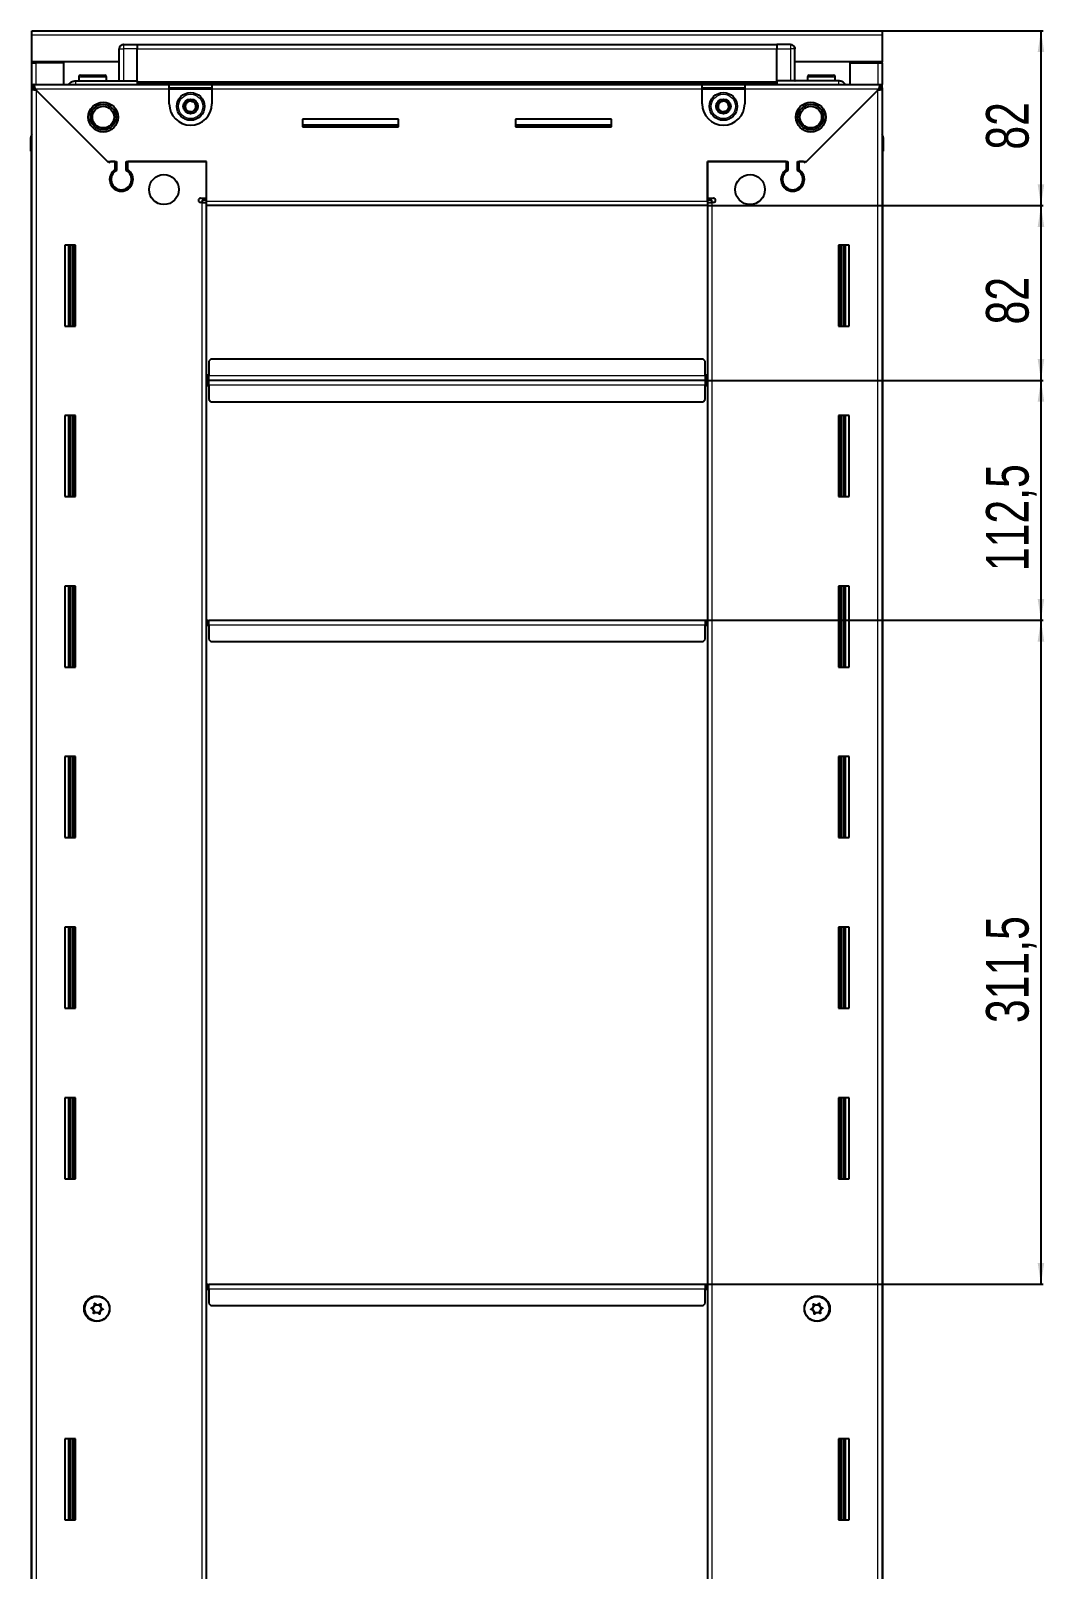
# Model space of a CAD drawing. Header units: millimetres. Extents: x 964 to 2561, y -309 to 1452.
# Drawn here: x 2085 to 2561, y 571 to 1293 of the extents above; entities that cross this region are included whole.
import ezdxf

# ---------------------------------------------------------------- set-up
doc = ezdxf.new("R2010")
doc.units = ezdxf.units.MM
doc.layers.add('FORMAT', color=7, linetype='Continuous')
doc.styles.add('SLDTEXTSTYLE0', font='TXT', dxfattribs={"width": 0.75})
doc.dimstyles.new('SLDDIMSTYLE0', dxfattribs={"dimtxt": 20, "dimasz": 10, "dimexe": 0, "dimexo": 0.0625, "dimgap": 5, "dimtad": 2, "dimdec": 1, "dimrnd": 1e-09, "dimzin": 12, "dimdsep": 46, "dimtxsty": 'SLDTEXTSTYLE0', "dimsah": 1, "dimcen": 0.09, "dimadec": 0, "dimazin": 3, "dimtfac": 1, "dimtofl": 0, "dimtmove": 0, "dimatfit": 3, "dimfxl": 0, "dimfrac": 2, "dimtolj": 1, "dimtzin": 12, "dimarcsym": 0})

# ---------------------------------------------------------------- blocks, each defined once
blk = doc.blocks.new('_D_6')
at = {"layer": 'FORMAT'}
for p, q in [((2484.68, 1293.07), (2560.17, 1293.07)), ((2559.17, 1293.07), (2559.17, 1211.07)), ((2402.68, 1211.07), (2560.17, 1211.07))]:
    blk.add_line(p, q, dxfattribs=at)
for points in [[(2559.17, 1293.07), (2557.63, 1283.07), (2560.71, 1283.07)], [(2559.17, 1211.07), (2560.71, 1221.07), (2557.63, 1221.07)]]:
    blk.add_solid(points, dxfattribs=at)
at = {"layer": 'FORMAT', "insert": (2533.39, 1237.29), "char_height": 20, "attachment_point": 1, "rotation": 90, "style": 'SLDTEXTSTYLE0'}
blk.add_mtext('82', dxfattribs=at)
blk = doc.blocks.new('_D_7')
at = {"layer": 'FORMAT'}
for p, q in [((2402.68, 1211.07), (2560.17, 1211.07)), ((2559.17, 1211.07), (2559.17, 1129.07)), ((2401.68, 1129.07), (2560.17, 1129.07))]:
    blk.add_line(p, q, dxfattribs=at)
for points in [[(2559.17, 1211.07), (2557.63, 1201.07), (2560.71, 1201.07)], [(2559.17, 1129.07), (2560.71, 1139.07), (2557.63, 1139.07)]]:
    blk.add_solid(points, dxfattribs=at)
at = {"layer": 'FORMAT', "insert": (2533.39, 1155.29), "char_height": 20, "attachment_point": 1, "rotation": 90, "style": 'SLDTEXTSTYLE0'}
blk.add_mtext('82', dxfattribs=at)
blk = doc.blocks.new('_D_8')
at = {"layer": 'FORMAT'}
for p, q in [((2401.68, 1129.07), (2560.17, 1129.07)), ((2559.17, 1129.07), (2559.17, 1016.57)), ((2401.68, 1016.57), (2560.17, 1016.57))]:
    blk.add_line(p, q, dxfattribs=at)
for points in [[(2559.17, 1129.07), (2557.63, 1119.07), (2560.71, 1119.07)], [(2559.17, 1016.57), (2560.71, 1026.57), (2557.63, 1026.57)]]:
    blk.add_solid(points, dxfattribs=at)
at = {"layer": 'FORMAT', "insert": (2533.39, 1039.57), "char_height": 20, "attachment_point": 1, "rotation": 90, "style": 'SLDTEXTSTYLE0'}
blk.add_mtext('112,5', dxfattribs=at)
blk = doc.blocks.new('_D_9')
at = {"layer": 'FORMAT'}
for p, q in [((2401.68, 1016.57), (2560.17, 1016.57)), ((2559.17, 1016.57), (2559.17, 705.07)), ((2401.68, 705.07), (2560.17, 705.07))]:
    blk.add_line(p, q, dxfattribs=at)
for points in [[(2559.17, 1016.57), (2557.63, 1006.57), (2560.71, 1006.57)], [(2559.17, 705.07), (2560.71, 715.07), (2557.63, 715.07)]]:
    blk.add_solid(points, dxfattribs=at)
at = {"layer": 'FORMAT', "insert": (2533.39, 827.57), "char_height": 20, "attachment_point": 1, "rotation": 90, "style": 'SLDTEXTSTYLE0'}
blk.add_mtext('311,5', dxfattribs=at)

msp = doc.modelspace()

# ---------------------------------------------------------------- linework, layer by layer
at = {"color": 7, "linetype": 'Continuous', "lineweight": 25}
for p, q in [((2085.67, 1293.07), (2484.67, 1293.07)), ((2085.67, 1290.97), (2085.67, 1293.07)), ((2484.67, 1293.07), (2484.67, 1290.97)), ((2085.67, 1278.57), (2085.67, 1290.97)), ((2127.35, 1286.07), (2127.35, 1286.07)), ((2128.67, 1286.57), (2135.17, 1286.57)), ((2128.67, 1286.57), (2135.17, 1286.57)), ((2135.17, 1286.57), (2135.17, 1286.57)), ((2135.17, 1286.57), (2135.17, 1286.57)), ((2135.17, 1286.57), (2135.17, 1284.57)), ((2435.17, 1286.42), (2135.17, 1286.42)), ((2435.17, 1286.57), (2435.17, 1286.57)), ((2441.67, 1286.57), (2435.17, 1286.57)), ((2441.67, 1286.57), (2435.17, 1286.57)), ((2435.17, 1286.57), (2435.17, 1284.57)), ((2484.67, 1290.97), (2484.67, 1278.57)), ((2126.67, 1278.57), (2085.67, 1278.57)), ((2085.67, 1278.07), (2085.67, 1278.57)), ((2085.67, 1267.82), (2085.67, 1278.07)), ((2085.67, 1278.07), (2087.77, 1278.07)), ((2087.17, 1278.07), (2087.17, 1278.57)), ((2100.67, 1278.07), (2087.77, 1278.07)), ((2100.67, 1267.82), (2100.67, 1278.07)), ((2126.67, 1269.57), (2126.67, 1284.57)), ((2135.17, 1269.57), (2135.17, 1284.57)), ((2435.17, 1269.57), (2435.17, 1284.57)), ((2443.67, 1284.57), (2443.67, 1284.57)), ((2443.67, 1269.57), (2443.67, 1284.57)), ((2484.67, 1278.57), (2443.67, 1278.57)), ((2469.67, 1278.07), (2482.57, 1278.07)), ((2469.67, 1267.82), (2469.67, 1278.07)), ((2482.57, 1278.07), (2484.67, 1278.07)), ((2483.17, 1278.07), (2483.17, 1278.57)), ((2484.67, 1278.07), (2484.67, 1278.57)), ((2484.67, 1278.07), (2484.67, 1267.82)), ((2107.67, 1271.47), (2107.67, 1269.57)), ((2108.47, 1272.27), (2119.87, 1272.27)), ((2120.67, 1269.57), (2120.67, 1271.47)), ((2449.67, 1271.47), (2449.67, 1269.57)), ((2450.47, 1272.27), (2461.87, 1272.27)), ((2462.67, 1269.57), (2462.67, 1271.47)), ((2085.67, 1266.32), (2085.67, 1267.82)), ((2085.67, 1267.82), (2086.67, 1267.82)), ((2085.67, 1265.82), (2085.67, 1266.32)), ((2085.67, 1266.32), (2086.67, 1266.32)), ((2085.67, 121.32), (2085.67, 1265.82)), ((2087.17, 1265.82), (2085.67, 1265.82)), ((2086.67, 1267.82), (2150.17, 1267.82)), ((2086.67, 1266.32), (2086.67, 1267.82)), ((2087.27, 1265.72), (2121.17, 1231.82)), ((2121.87, 1231.12), (2087.77, 1265.22)), ((2106.17, 1269.57), (2135.17, 1269.57)), ((2135.17, 1269.57), (2135.17, 1269.07)), ((2135.17, 1268.42), (2435.17, 1268.42)), ((2150.17, 1265.72), (2150.17, 1267.82)), ((2150.17, 1267.82), (2170.17, 1267.82)), ((2150.17, 1266.32), (2170.17, 1266.32)), ((2150.17, 1258.82), (2150.17, 1265.72)), ((2170.17, 1267.82), (2170.17, 1265.72)), ((2170.17, 1267.82), (2400.17, 1267.82)), ((2170.17, 1265.72), (2170.17, 1258.82)), ((2400.17, 1265.72), (2400.17, 1267.82)), ((2400.17, 1267.82), (2420.17, 1267.82)), ((2400.17, 1266.32), (2420.17, 1266.32)), ((2400.17, 1258.82), (2400.17, 1265.72)), ((2420.17, 1267.82), (2483.67, 1267.82)), ((2420.17, 1267.82), (2420.17, 1265.72)), ((2420.17, 1265.72), (2420.17, 1258.82)), ((2464.17, 1269.57), (2435.17, 1269.57)), ((2435.17, 1269.57), (2435.17, 1269.07)), ((2482.57, 1265.22), (2448.47, 1231.12)), ((2449.17, 1231.82), (2483.07, 1265.72)), ((2483.17, 1265.82), (2484.67, 1265.82)), ((2483.67, 1266.32), (2483.67, 1267.82)), ((2483.67, 1267.82), (2484.67, 1267.82)), ((2483.67, 1266.32), (2484.67, 1266.32)), ((2484.67, 1266.32), (2484.67, 1267.82)), ((2484.67, 1266.32), (2484.67, 1265.82)), ((2484.67, 1265.82), (2484.67, 121.32)), ((2257.67, 1251.57), (2212.67, 1251.57)), ((2212.67, 1251.57), (2212.67, 1248.07)), ((2257.67, 1248.82), (2212.67, 1248.82)), ((2257.67, 1248.07), (2257.67, 1251.57)), ((2357.67, 1251.57), (2312.67, 1251.57)), ((2312.67, 1251.57), (2312.67, 1248.07)), ((2357.67, 1248.82), (2312.67, 1248.82)), ((2357.67, 1248.07), (2357.67, 1251.57)), ((2085.17, 1243.07), (2085.17, 1236.57)), ((2085.17, 1236.57), (2085.17, 1243.07)), ((2212.67, 1248.07), (2257.67, 1248.07)), ((2312.67, 1248.07), (2357.67, 1248.07)), ((2484.67, 1244.39), (2484.67, 1244.39)), ((2485.17, 1243.07), (2485.17, 1236.57)), ((2485.17, 1236.57), (2485.17, 1243.07)), ((2085.17, 1236.57), (2085.17, 1236.57)), ((2085.67, 1236.57), (2085.17, 1236.57)), ((2085.32, 1236.57), (2085.32, 150.57)), ((2484.67, 1236.57), (2485.17, 1236.57)), ((2485.02, 150.57), (2485.02, 1236.57)), ((2485.17, 1236.57), (2485.17, 1236.57)), ((2485.17, 1236.57), (2485.17, 1236.57)), ((2121.17, 1231.82), (2125.37, 1231.82)), ((2122.57, 1231.82), (2121.87, 1231.12)), ((2124.67, 1231.82), (2122.57, 1231.82)), ((2124.67, 1231.82), (2124.67, 1227.93)), ((2125.37, 1231.82), (2125.37, 1227.53)), ((2129.97, 1231.82), (2167.67, 1231.82)), ((2129.97, 1227.53), (2129.97, 1231.82)), ((2130.67, 1227.93), (2130.67, 1231.82)), ((2167.67, 1231.82), (2130.67, 1231.82)), ((2167.67, 1213.17), (2167.67, 1231.82)), ((2167.67, 1214.57), (2167.67, 1231.82)), ((2402.67, 1231.82), (2440.37, 1231.82)), ((2402.67, 1213.17), (2402.67, 1231.82)), ((2402.67, 1231.82), (2402.67, 1214.57)), ((2439.67, 1231.82), (2402.67, 1231.82)), ((2439.67, 1231.82), (2439.67, 1227.93)), ((2440.37, 1231.82), (2440.37, 1227.53)), ((2444.97, 1231.82), (2449.17, 1231.82)), ((2444.97, 1227.53), (2444.97, 1231.82)), ((2447.77, 1231.82), (2445.67, 1231.82)), ((2445.67, 1227.93), (2445.67, 1231.82)), ((2448.47, 1231.12), (2447.77, 1231.82)), ((2125.67, 1218.96), (2125.67, 1218.2)), ((2164.82, 1214.57), (2167.67, 1214.57)), ((2165.57, 1212.57), (2164.82, 1212.57)), ((2165.57, 1212.57), (2167.67, 1212.57)), ((2167.67, 1213.57), (2165.67, 1213.57)), ((2165.67, 1213.57), (2165.67, 1212.57)), ((2167.67, 1211.07), (2167.67, 1213.17)), ((2402.67, 1214.57), (2405.52, 1214.57)), ((2404.67, 1213.57), (2402.67, 1213.57)), ((2402.67, 1213.17), (2402.67, 1211.07)), ((2402.67, 1212.57), (2404.77, 1212.57)), ((2404.67, 1212.57), (2404.67, 1213.57)), ((2405.52, 1212.57), (2404.77, 1212.57)), ((2444.67, 1218.96), (2444.67, 1218.2)), ((2402.67, 1211.07), (2167.67, 1211.07)), ((2167.67, 176.07), (2167.67, 1211.07)), ((2402.67, 1211.07), (2402.67, 176.07)), ((2106.17, 1192.57), (2101.17, 1192.57)), ((2101.17, 1192.57), (2101.17, 1154.57)), ((2103.32, 1154.57), (2103.32, 1192.57)), ((2105.11, 1154.57), (2105.11, 1192.57)), ((2105.15, 1154.57), (2105.15, 1192.57)), ((2106.17, 1154.57), (2106.17, 1192.57)), ((2464.17, 1192.57), (2464.17, 1154.57)), ((2469.17, 1192.57), (2464.17, 1192.57)), ((2465.19, 1192.57), (2465.19, 1154.57)), ((2465.23, 1192.57), (2465.23, 1154.57)), ((2467.02, 1192.57), (2467.02, 1154.57)), ((2469.17, 1154.57), (2469.17, 1192.57)), ((2101.17, 1154.57), (2106.17, 1154.57)), ((2464.17, 1154.57), (2469.17, 1154.57)), ((2169.67, 1139.07), (2168.67, 1138.07)), ((2168.67, 1138.07), (2168.67, 1131.17)), ((2400.67, 1139.07), (2169.67, 1139.07)), ((2401.67, 1138.07), (2400.67, 1139.07)), ((2401.67, 1131.17), (2401.67, 1138.07)), ((2168.42, 1129.07), (2167.67, 1129.07)), ((2168.67, 1131.92), (2168.42, 1131.92)), ((2168.42, 1131.92), (2168.42, 1129.07)), ((2168.42, 1129.07), (2168.42, 1126.22)), ((2168.42, 1126.22), (2168.67, 1126.22)), ((2168.67, 1129.07), (2168.67, 1131.17)), ((2168.67, 1126.97), (2168.67, 1129.07)), ((2401.67, 1129.07), (2168.67, 1129.07)), ((2168.67, 1126.97), (2168.67, 1120.07)), ((2401.92, 1131.92), (2401.67, 1131.92)), ((2401.67, 1131.17), (2401.67, 1129.07)), ((2401.67, 1129.07), (2401.67, 1126.97)), ((2401.67, 1120.07), (2401.67, 1126.97)), ((2401.67, 1126.22), (2401.92, 1126.22)), ((2401.92, 1129.07), (2401.92, 1131.92)), ((2401.92, 1126.22), (2401.92, 1129.07)), ((2402.67, 1129.07), (2401.92, 1129.07)), ((2168.67, 1120.07), (2169.67, 1119.07)), ((2169.67, 1119.07), (2400.67, 1119.07)), ((2400.67, 1119.07), (2401.67, 1120.07)), ((2106.17, 1112.57), (2101.17, 1112.57)), ((2101.17, 1112.57), (2101.17, 1074.57)), ((2103.32, 1074.57), (2103.32, 1112.57)), ((2105.11, 1074.57), (2105.11, 1112.57)), ((2105.15, 1074.57), (2105.15, 1112.57)), ((2106.17, 1074.57), (2106.17, 1112.57)), ((2464.17, 1112.57), (2464.17, 1074.57)), ((2469.17, 1112.57), (2464.17, 1112.57)), ((2465.19, 1112.57), (2465.19, 1074.57)), ((2465.23, 1112.57), (2465.23, 1074.57)), ((2467.02, 1112.57), (2467.02, 1074.57)), ((2469.17, 1074.57), (2469.17, 1112.57)), ((2101.17, 1074.57), (2106.17, 1074.57)), ((2464.17, 1074.57), (2469.17, 1074.57)), ((2106.17, 1032.57), (2101.17, 1032.57)), ((2101.17, 1032.57), (2101.17, 994.57)), ((2103.32, 994.57), (2103.32, 1032.57)), ((2105.11, 994.57), (2105.11, 1032.57)), ((2105.15, 994.57), (2105.15, 1032.57)), ((2106.17, 994.57), (2106.17, 1032.57)), ((2464.17, 1032.57), (2464.17, 994.57)), ((2469.17, 1032.57), (2464.17, 1032.57)), ((2465.19, 1032.57), (2465.19, 994.57)), ((2465.23, 1032.57), (2465.23, 994.57)), ((2467.02, 1032.57), (2467.02, 994.57)), ((2469.17, 994.57), (2469.17, 1032.57)), ((2167.67, 1016.57), (2168.42, 1016.57)), ((2168.42, 1016.57), (2168.42, 1013.72)), ((2168.42, 1013.72), (2168.67, 1013.72)), ((2168.67, 1014.47), (2168.67, 1016.57)), ((2168.67, 1016.57), (2401.67, 1016.57)), ((2168.67, 1014.47), (2168.67, 1007.57)), ((2401.67, 1016.57), (2401.67, 1014.47)), ((2401.67, 1007.57), (2401.67, 1014.47)), ((2401.67, 1013.72), (2401.92, 1013.72)), ((2401.92, 1013.72), (2401.92, 1016.57)), ((2401.92, 1016.57), (2402.67, 1016.57)), ((2168.67, 1007.57), (2169.67, 1006.57)), ((2169.67, 1006.57), (2400.67, 1006.57)), ((2400.67, 1006.57), (2401.67, 1007.57)), ((2101.17, 994.57), (2106.17, 994.57)), ((2464.17, 994.57), (2469.17, 994.57)), ((2106.17, 952.57), (2101.17, 952.57)), ((2101.17, 952.57), (2101.17, 914.57)), ((2103.32, 914.57), (2103.32, 952.57)), ((2105.11, 914.57), (2105.11, 952.57)), ((2105.15, 914.57), (2105.15, 952.57)), ((2106.17, 914.57), (2106.17, 952.57)), ((2464.17, 952.57), (2464.17, 914.57)), ((2469.17, 952.57), (2464.17, 952.57)), ((2465.19, 952.57), (2465.19, 914.57)), ((2465.23, 952.57), (2465.23, 914.57)), ((2467.02, 952.57), (2467.02, 914.57)), ((2469.17, 914.57), (2469.17, 952.57)), ((2101.17, 914.57), (2106.17, 914.57)), ((2464.17, 914.57), (2469.17, 914.57)), ((2106.17, 872.57), (2101.17, 872.57)), ((2101.17, 872.57), (2101.17, 834.57)), ((2103.32, 834.57), (2103.32, 872.57)), ((2105.11, 834.57), (2105.11, 872.57)), ((2105.15, 834.57), (2105.15, 872.57)), ((2106.17, 834.57), (2106.17, 872.57)), ((2464.17, 872.57), (2464.17, 834.57)), ((2469.17, 872.57), (2464.17, 872.57)), ((2465.19, 872.57), (2465.19, 834.57)), ((2465.23, 872.57), (2465.23, 834.57)), ((2467.02, 872.57), (2467.02, 834.57)), ((2469.17, 834.57), (2469.17, 872.57)), ((2101.17, 834.57), (2106.17, 834.57)), ((2464.17, 834.57), (2469.17, 834.57)), ((2106.17, 792.57), (2101.17, 792.57)), ((2101.17, 792.57), (2101.17, 754.57)), ((2103.32, 754.57), (2103.32, 792.57)), ((2105.11, 754.57), (2105.11, 792.57)), ((2105.15, 754.57), (2105.15, 792.57)), ((2106.17, 754.57), (2106.17, 792.57)), ((2464.17, 792.57), (2464.17, 754.57)), ((2469.17, 792.57), (2464.17, 792.57)), ((2465.19, 792.57), (2465.19, 754.57)), ((2465.23, 792.57), (2465.23, 754.57)), ((2467.02, 792.57), (2467.02, 754.57)), ((2469.17, 754.57), (2469.17, 792.57)), ((2101.17, 754.57), (2106.17, 754.57)), ((2464.17, 754.57), (2469.17, 754.57)), ((2167.67, 705.07), (2168.42, 705.07)), ((2168.42, 705.07), (2168.42, 702.22)), ((2168.42, 702.22), (2168.67, 702.22)), ((2168.67, 702.97), (2168.67, 705.07)), ((2168.67, 705.07), (2401.67, 705.07)), ((2168.67, 702.97), (2168.67, 696.07)), ((2401.67, 705.07), (2401.67, 702.97)), ((2401.67, 696.07), (2401.67, 702.97)), ((2401.67, 702.22), (2401.92, 702.22)), ((2401.92, 702.22), (2401.92, 705.07)), ((2401.92, 705.07), (2402.67, 705.07)), ((2168.67, 696.07), (2169.67, 695.07)), ((2169.67, 695.07), (2400.67, 695.07)), ((2400.67, 695.07), (2401.67, 696.07)), ((2106.17, 632.57), (2101.17, 632.57)), ((2101.17, 632.57), (2101.17, 594.57)), ((2103.32, 594.57), (2103.32, 632.57)), ((2105.11, 594.57), (2105.11, 632.57)), ((2105.15, 594.57), (2105.15, 632.57)), ((2106.17, 594.57), (2106.17, 632.57)), ((2464.17, 632.57), (2464.17, 594.57)), ((2469.17, 632.57), (2464.17, 632.57)), ((2465.19, 632.57), (2465.19, 594.57)), ((2465.23, 632.57), (2465.23, 594.57)), ((2467.02, 632.57), (2467.02, 594.57)), ((2469.17, 594.57), (2469.17, 632.57)), ((2101.17, 594.57), (2106.17, 594.57)), ((2464.17, 594.57), (2469.17, 594.57))]:
    msp.add_line(p, q, dxfattribs=at)
at = {"color": 8, "linetype": 'Continuous', "lineweight": 18}
for p, q in [((2484.67, 1290.97), (2085.67, 1290.97)), ((2128.67, 1286.57), (2128.67, 1284.57)), ((2441.67, 1286.57), (2441.67, 1284.57)), ((2087.77, 1278.07), (2087.77, 1278.57)), ((2087.77, 1267.82), (2087.77, 1278.07)), ((2126.67, 1284.57), (2128.67, 1284.57)), ((2128.67, 1284.57), (2128.67, 1269.57)), ((2135.17, 1284.57), (2128.67, 1284.57)), ((2435.17, 1284.42), (2135.17, 1284.42)), ((2435.17, 1284.57), (2441.67, 1284.57)), ((2441.67, 1284.57), (2441.67, 1269.57)), ((2443.67, 1284.57), (2441.67, 1284.57)), ((2482.57, 1278.57), (2482.57, 1278.07)), ((2482.57, 1278.07), (2482.57, 1267.82)), ((2107.67, 1271.47), (2120.67, 1271.47)), ((2449.67, 1271.47), (2462.67, 1271.47)), ((2150.17, 1265.72), (2087.27, 1265.72)), ((2087.77, 1265.22), (2087.77, 121.92)), ((2435.17, 1269.07), (2135.17, 1269.07)), ((2435.17, 1267.84), (2135.17, 1267.84)), ((2150.17, 1265.72), (2170.17, 1265.72)), ((2400.17, 1265.72), (2170.17, 1265.72)), ((2400.17, 1265.72), (2420.17, 1265.72)), ((2483.07, 1265.72), (2420.17, 1265.72)), ((2482.57, 121.92), (2482.57, 1265.22)), ((2085.67, 1243.07), (2085.17, 1243.07)), ((2484.67, 1243.07), (2485.17, 1243.07)), ((2165.57, 174.57), (2165.57, 1212.57)), ((2167.67, 1213.17), (2402.67, 1213.17)), ((2404.77, 1212.57), (2404.77, 174.57)), ((2102.67, 1192.57), (2102.67, 1154.57)), ((2103.91, 1192.57), (2103.91, 1154.57)), ((2466.44, 1154.57), (2466.44, 1192.57)), ((2467.67, 1154.57), (2467.67, 1192.57)), ((2401.67, 1131.17), (2168.67, 1131.17)), ((2168.67, 1126.97), (2401.67, 1126.97)), ((2102.67, 1112.57), (2102.67, 1074.57)), ((2103.91, 1112.57), (2103.91, 1074.57)), ((2466.44, 1074.57), (2466.44, 1112.57)), ((2467.67, 1074.57), (2467.67, 1112.57)), ((2102.67, 1032.57), (2102.67, 994.57)), ((2103.91, 1032.57), (2103.91, 994.57)), ((2466.44, 994.57), (2466.44, 1032.57)), ((2467.67, 994.57), (2467.67, 1032.57)), ((2168.67, 1014.47), (2401.67, 1014.47)), ((2102.67, 952.57), (2102.67, 914.57)), ((2103.91, 952.57), (2103.91, 914.57)), ((2466.44, 914.57), (2466.44, 952.57)), ((2467.67, 914.57), (2467.67, 952.57)), ((2102.67, 872.57), (2102.67, 834.57)), ((2103.91, 872.57), (2103.91, 834.57)), ((2466.44, 834.57), (2466.44, 872.57)), ((2467.67, 834.57), (2467.67, 872.57)), ((2102.67, 792.57), (2102.67, 754.57)), ((2103.91, 792.57), (2103.91, 754.57)), ((2466.44, 754.57), (2466.44, 792.57)), ((2467.67, 754.57), (2467.67, 792.57)), ((2168.67, 702.97), (2401.67, 702.97)), ((2102.67, 632.57), (2102.67, 594.57)), ((2103.91, 632.57), (2103.91, 594.57)), ((2466.44, 594.57), (2466.44, 632.57)), ((2467.67, 594.57), (2467.67, 632.57))]:
    msp.add_line(p, q, dxfattribs=at)
at = {"color": 7, "linetype": 'Continuous', "lineweight": 25, "flags": 128}
msp.add_lwpolyline([(2443.52, 1285.32), (2443.63, 1284.96), (2443.67, 1284.57)], dxfattribs=at)
at = {"color": 7, "linetype": 'Continuous', "lineweight": 25}
for centre, radius in [((2160.17, 1257.57), 6.5), ((2410.17, 1257.57), 6.5), ((2119.17, 1252.57), 7), ((2119.17, 1252.57), 6.03), ((2119.17, 1252.57), 5.1), ((2160.17, 1257.57), 3.46), ((2410.17, 1257.57), 3.46), ((2451.17, 1252.57), 7), ((2451.17, 1252.57), 6.02), ((2451.17, 1252.57), 5.1), ((2147.67, 1218.57), 7), ((2422.67, 1218.57), 7), ((2116.17, 693.57), 6), ((2116.32, 693.57), 5.79), ((2116.32, 693.57), 1.85), ((2454.17, 693.57), 6), ((2454.02, 693.57), 5.79), ((2454.02, 693.57), 1.85)]:
    msp.add_circle(centre, radius, dxfattribs=at)
at = {"color": 8, "linetype": 'Continuous', "lineweight": 18}
for centre in [(2160.17, 1257.57), (2410.17, 1257.57)]:
    msp.add_circle(centre, 5.7, dxfattribs=at)
at = {"color": 7, "linetype": 'Continuous', "lineweight": 25}
for centre, radius, start, end in [((2128.67, 1284.57), 2, 90, 180), ((2128.67, 1284.57), 2, 123.94202, 131.40962), ((2128.67, 1284.57), 2, 90, 108.58003), ((2441.67, 1284.57), 2, 0, 90), ((2108.47, 1271.47), 0.8, 90, 180), ((2119.87, 1271.47), 0.8, 0, 90), ((2450.47, 1271.47), 0.8, 90, 180), ((2461.87, 1271.47), 0.8, 0, 90), ((2126.47, 1269.77), 0.2, 270, 0), ((2443.87, 1269.77), 0.2, 180, 270), ((2160.17, 1258.82), 10, 180, 270), ((2160.17, 1257.57), 2.5, 134.01559, 194.01559), ((2160.17, 1257.57), 2.5, 194.01559, 254.01559), ((2160.17, 1257.57), 2.5, 74.01559, 134.01559), ((2160.17, 1257.57), 2.5, 254.01559, 314.01559), ((2160.17, 1258.82), 10, 270, 0), ((2160.17, 1257.57), 2.5, 14.01559, 74.01559), ((2160.17, 1257.57), 2.5, 314.01559, 14.01559), ((2410.17, 1258.82), 10, 180, 270), ((2410.17, 1257.57), 2.5, 160.11158, 220.11158), ((2410.17, 1257.57), 2.5, 100.11158, 160.11158), ((2410.17, 1257.57), 2.5, 220.11158, 280.11158), ((2410.17, 1257.57), 2.5, 40.11158, 100.11158), ((2410.17, 1258.82), 10, 270, 0), ((2410.17, 1257.57), 2.5, 280.11158, 340.11158), ((2410.17, 1257.57), 2.5, 340.11158, 40.11158), ((2087.17, 1243.07), 2, 138.57492, 180), ((2087.17, 1243.07), 2, 138.59038, 180), ((2483.17, 1243.07), 2, 33.78451, 41.40962), ((2483.17, 1243.07), 2, 0, 41.40962), ((2483.17, 1243.07), 2, 360, 19.56674), ((2127.67, 1223.32), 5.5, 123.05573, 56.94427), ((2127.67, 1223.32), 4.8, 118.63099, 61.36901), ((2442.67, 1223.32), 5.5, 123.05573, 56.94427), ((2442.67, 1223.32), 4.8, 118.63099, 61.36901), ((2164.82, 1213.57), 1, 90, 270), ((2405.52, 1213.57), 1, 270, 90)]:
    msp.add_arc(centre, radius, start, end, dxfattribs=at)
for points, knots in [([(2085.67, 1265.82), (2085.7, 1265.78), (2085.75, 1265.69), (2086.14, 1265.55), (2086.7, 1265.42), (2087.28, 1265.31), (2087.65, 1265.24), (2087.77, 1265.22)], [0, 0, 0, 0, 0.230255, 0.448522, 0.666786, 0.88505, 1, 1, 1, 1]), ([(2087.27, 1265.72), (2087.23, 1265.97), (2087.14, 1266.47), (2087, 1267.11), (2086.87, 1267.57), (2086.76, 1267.79), (2086.69, 1267.81), (2086.67, 1267.82)], [0, 0, 0, 0, 0.230255, 0.448522, 0.666786, 0.88505, 1, 1, 1, 1]), ([(2102.96, 1267.82), (2103.08, 1268.02), (2103.46, 1268.67), (2104.62, 1269.38), (2105.65, 1269.51), (2106.17, 1269.57)], [0, 0, 0, 0, 0.18225, 0.591125, 1, 1, 1, 1]), ([(2135.17, 1269.57), (2135.17, 1269.53), (2135.17, 1269.46), (2135.17, 1268.84), (2135.17, 1268.26), (2135.17, 1267.87), (2135.17, 1267.84)], [0, 0, 0, 0, 0.324279, 0.648558, 0.972836, 1, 1, 1, 1]), ([(2435.17, 1269.57), (2435.17, 1269.53), (2435.17, 1269.46), (2435.17, 1268.84), (2435.17, 1268.26), (2435.17, 1267.87), (2435.17, 1267.84)], [0, 0, 0, 0, 0.324279, 0.648558, 0.972836, 1, 1, 1, 1]), ([(2467.39, 1267.82), (2467.27, 1268.02), (2466.88, 1268.67), (2465.72, 1269.38), (2464.69, 1269.51), (2464.17, 1269.57)], [0, 0, 0, 0, 0.18225, 0.591125, 1, 1, 1, 1]), ([(2482.57, 1265.22), (2482.82, 1265.27), (2483.32, 1265.36), (2483.96, 1265.49), (2484.42, 1265.62), (2484.64, 1265.73), (2484.66, 1265.8), (2484.67, 1265.82)], [0, 0, 0, 0, 0.230255, 0.448522, 0.666786, 0.88505, 1, 1, 1, 1]), ([(2483.67, 1267.82), (2483.63, 1267.79), (2483.54, 1267.74), (2483.4, 1267.35), (2483.27, 1266.79), (2483.16, 1266.21), (2483.09, 1265.85), (2483.07, 1265.72)], [0, 0, 0, 0, 0.230255, 0.448522, 0.666786, 0.88505, 1, 1, 1, 1]), ([(2157.4, 1258.37), (2157.77, 1258.72), (2158.46, 1259.39), (2159.15, 1260.06), (2159.47, 1260.37)], [0, 0, 0, 0, 0.534686, 1, 1, 1, 1]), ([(2158.1, 1255.57), (2158.01, 1255.9), (2157.81, 1256.7), (2157.57, 1257.66), (2157.43, 1258.24), (2157.4, 1258.37)], [0, 0, 0, 0, 0.362901, 0.866875, 1, 1, 1, 1]), ([(2159.47, 1260.37), (2159.97, 1260.23), (2160.9, 1259.96), (2161.82, 1259.7), (2162.25, 1259.58)], [0, 0, 0, 0, 0.534686, 1, 1, 1, 1]), ([(2162.95, 1256.78), (2162.58, 1256.42), (2161.88, 1255.75), (2161.19, 1255.08), (2160.87, 1254.77)], [0, 0, 0, 0, 0.534686, 1, 1, 1, 1]), ([(2162.25, 1259.58), (2162.28, 1259.46), (2162.42, 1258.87), (2162.66, 1257.91), (2162.86, 1257.11), (2162.95, 1256.78)], [0, 0, 0, 0, 0.133125, 0.637099, 1, 1, 1, 1]), ([(2407.33, 1257.06), (2407.37, 1257.18), (2407.58, 1257.74), (2407.91, 1258.68), (2408.19, 1259.45), (2408.31, 1259.78)], [0, 0, 0, 0, 0.133125, 0.637099, 1, 1, 1, 1]), ([(2409.19, 1254.86), (2408.86, 1255.25), (2408.24, 1255.99), (2407.62, 1256.72), (2407.33, 1257.06)], [0, 0, 0, 0, 0.534686, 1, 1, 1, 1]), ([(2408.31, 1259.78), (2408.82, 1259.87), (2409.77, 1260.04), (2410.71, 1260.21), (2411.15, 1260.29)], [0, 0, 0, 0, 0.534686, 1, 1, 1, 1]), ([(2411.15, 1260.29), (2411.49, 1259.89), (2412.11, 1259.15), (2412.73, 1258.42), (2413.01, 1258.08)], [0, 0, 0, 0, 0.5346859, 1, 1, 1, 1]), ([(2413.01, 1258.08), (2412.9, 1257.75), (2412.62, 1256.98), (2412.28, 1256.04), (2412.07, 1255.48), (2412.03, 1255.36)], [0, 0, 0, 0, 0.362901, 0.866875, 1, 1, 1, 1]), ([(2160.87, 1254.77), (2160.37, 1254.91), (2159.45, 1255.18), (2158.52, 1255.44), (2158.1, 1255.57)], [0, 0, 0, 0, 0.5346859, 1, 1, 1, 1]), ([(2412.03, 1255.36), (2411.52, 1255.27), (2410.57, 1255.1), (2409.63, 1254.93), (2409.19, 1254.86)], [0, 0, 0, 0, 0.534686, 1, 1, 1, 1]), ([(2117.96, 695.84), (2117.95, 695.85), (2117.92, 695.86), (2117.86, 695.86), (2117.72, 695.82), (2117.38, 695.64), (2116.9, 695.4), (2116.26, 695.44), (2115.83, 695.71), (2115.52, 695.96), (2115.32, 696.1), (2115.24, 696.13), (2115.19, 696.13), (2115.16, 696.12), (2115.14, 696.1), (2115.1, 696.04), (2115.06, 695.77), (2115.05, 695.3), (2114.88, 694.61), (2114.28, 694.22), (2113.83, 694.07), (2113.6, 693.94), (2113.55, 693.89), (2113.54, 693.86), (2113.53, 693.83), (2113.55, 693.8), (2113.57, 693.76), (2113.63, 693.7), (2113.81, 693.57), (2114.13, 693.36), (2114.53, 693.03), (2114.77, 692.45), (2114.69, 691.91), (2114.64, 691.52), (2114.64, 691.37), (2114.66, 691.32), (2114.69, 691.3), (2114.72, 691.28), (2114.78, 691.28), (2114.92, 691.33), (2115.26, 691.5), (2115.75, 691.74), (2116.38, 691.7), (2116.82, 691.43), (2117.12, 691.19), (2117.32, 691.05), (2117.41, 691.01), (2117.45, 691.01), (2117.48, 691.02), (2117.5, 691.04), (2117.54, 691.1), (2117.58, 691.37), (2117.59, 691.84), (2117.76, 692.53), (2118.36, 692.92), (2118.81, 693.07), (2119.05, 693.2), (2119.09, 693.25), (2119.11, 693.28), (2119.11, 693.31), (2119.09, 693.35), (2119.07, 693.38), (2119.01, 693.44), (2118.83, 693.57), (2118.51, 693.78), (2118.11, 694.11), (2117.87, 694.7), (2117.95, 695.23), (2118.01, 695.62), (2118, 695.77), (2117.98, 695.82), (2117.96, 695.84), (2117.96, 695.84)], [0, 0, 0, 0, 0.002009, 0.00442, 0.009365, 0.025528, 0.067705, 0.095786, 0.124646, 0.150342, 0.160519, 0.163394, 0.165697, 0.167245, 0.168874, 0.17077, 0.178606, 0.211994, 0.249994, 0.287995, 0.321383, 0.329219, 0.331115, 0.332744, 0.334292, 0.336217, 0.338535, 0.341318, 0.349662, 0.375358, 0.404217, 0.432298, 0.474475, 0.490639, 0.496669, 0.49844, 0.5, 0.502009, 0.50442, 0.509365, 0.525528, 0.567705, 0.595786, 0.624646, 0.650342, 0.660519, 0.663394, 0.665697, 0.667245, 0.668874, 0.67077, 0.678606, 0.711994, 0.749994, 0.787995, 0.821383, 0.829219, 0.831115, 0.832744, 0.834292, 0.836217, 0.838535, 0.841318, 0.849662, 0.875358, 0.904217, 0.932298, 0.974475, 0.990639, 0.996669, 0.99844, 1, 1, 1, 1]), ([(2452.38, 695.84), (2452.38, 695.83), (2452.36, 695.81), (2452.34, 695.76), (2452.34, 695.61), (2452.39, 695.23), (2452.47, 694.7), (2452.23, 694.11), (2451.83, 693.78), (2451.5, 693.57), (2451.31, 693.43), (2451.25, 693.35), (2451.23, 693.31), (2451.24, 693.28), (2451.25, 693.25), (2451.3, 693.2), (2451.53, 693.07), (2451.98, 692.92), (2452.58, 692.53), (2452.75, 691.84), (2452.76, 691.37), (2452.8, 691.1), (2452.84, 691.04), (2452.86, 691.02), (2452.89, 691.01), (2452.93, 691.01), (2452.97, 691.03), (2453.04, 691.06), (2453.23, 691.19), (2453.53, 691.43), (2453.96, 691.7), (2454.6, 691.74), (2455.08, 691.5), (2455.43, 691.32), (2455.57, 691.28), (2455.63, 691.29), (2455.66, 691.3), (2455.68, 691.33), (2455.7, 691.38), (2455.71, 691.53), (2455.65, 691.91), (2455.57, 692.45), (2455.81, 693.03), (2456.21, 693.36), (2456.54, 693.58), (2456.73, 693.72), (2456.79, 693.79), (2456.81, 693.83), (2456.81, 693.86), (2456.79, 693.89), (2456.75, 693.94), (2456.51, 694.07), (2456.06, 694.22), (2455.46, 694.61), (2455.29, 695.3), (2455.28, 695.77), (2455.24, 696.04), (2455.2, 696.1), (2455.18, 696.12), (2455.15, 696.13), (2455.11, 696.13), (2455.07, 696.12), (2455, 696.08), (2454.81, 695.95), (2454.52, 695.71), (2454.08, 695.44), (2453.45, 695.4), (2452.96, 695.64), (2452.61, 695.82), (2452.47, 695.86), (2452.41, 695.86), (2452.39, 695.85), (2452.38, 695.84)], [0, 0, 0, 0, 0.002009, 0.00442, 0.009365, 0.025528, 0.067705, 0.095786, 0.124646, 0.150342, 0.160519, 0.163394, 0.165697, 0.167245, 0.168874, 0.17077, 0.178606, 0.211994, 0.249994, 0.287995, 0.321383, 0.329219, 0.331115, 0.332744, 0.334292, 0.336217, 0.338535, 0.341318, 0.349662, 0.375358, 0.404217, 0.432298, 0.474475, 0.490639, 0.496669, 0.49844, 0.5, 0.502009, 0.50442, 0.509365, 0.525528, 0.567705, 0.595786, 0.624646, 0.650342, 0.660519, 0.663394, 0.665697, 0.667245, 0.668874, 0.67077, 0.678606, 0.711994, 0.749994, 0.787995, 0.821383, 0.829219, 0.831115, 0.832744, 0.834292, 0.836217, 0.838535, 0.841318, 0.849662, 0.875358, 0.904217, 0.932298, 0.974475, 0.990639, 0.996669, 0.99844, 1, 1, 1, 1])]:
    msp.add_open_spline(points, degree=3, knots=knots, dxfattribs=at)
for points in [[(2087.27, 1265.72), (2087.22, 1265.8), (2087.12, 1265.96), (2086.97, 1266.16), (2086.82, 1266.29), (2086.72, 1266.31), (2086.67, 1266.32)], [(2087.17, 1265.82), (2087.18, 1265.77), (2087.2, 1265.67), (2087.34, 1265.52), (2087.54, 1265.37), (2087.69, 1265.27), (2087.77, 1265.22)], [(2482.57, 1265.22), (2482.65, 1265.27), (2482.81, 1265.37), (2483.01, 1265.52), (2483.14, 1265.67), (2483.16, 1265.77), (2483.17, 1265.82)], [(2483.67, 1266.32), (2483.62, 1266.31), (2483.52, 1266.29), (2483.37, 1266.16), (2483.22, 1265.96), (2483.12, 1265.8), (2483.07, 1265.72)]]:
    msp.add_open_spline(points, degree=3, dxfattribs=at)
at = {"color": 8, "linetype": 'Continuous', "lineweight": 18}
for points, knots in [([(2106.17, 1269.57), (2106.17, 1269.52), (2106.17, 1269.45), (2106.17, 1269.02), (2106.17, 1268.56), (2106.17, 1268.15), (2106.17, 1267.88), (2106.17, 1267.82)], [0, 0, 0, 0, 0.359753, 0.553414, 0.751185, 0.948956, 1, 1, 1, 1]), ([(2464.17, 1269.57), (2464.17, 1269.52), (2464.17, 1269.45), (2464.17, 1269.02), (2464.17, 1268.56), (2464.17, 1268.15), (2464.17, 1267.88), (2464.17, 1267.82)], [0, 0, 0, 0, 0.3597529, 0.5534142, 0.7511852, 0.9489563, 1, 1, 1, 1])]:
    msp.add_open_spline(points, degree=3, knots=knots, dxfattribs=at)

# ---------------------------------------------------------------- dimensions: what is measured, and where the dimension line sits
at = {"layer": 'FORMAT'}
for base, p1, p2, picture, middle in [((2559.17, 1211.07), (2484.67, 1293.07), (2402.67, 1211.07), '_D_6', (2559.17, 1252.07)), ((2559.17, 1129.07), (2402.67, 1211.07), (2401.67, 1129.07), '_D_7', (2559.17, 1170.07)), ((2559.17, 1016.57), (2401.67, 1129.07), (2401.67, 1016.57), '_D_8', (2559.17, 1072.82)), ((2559.17, 705.07), (2401.67, 1016.57), (2401.67, 705.07), '_D_9', (2559.17, 860.82))]:
    dim = msp.add_linear_dim(base=base, p1=p1, p2=p2, angle=90, dimstyle='SLDDIMSTYLE0', dxfattribs=at)
    dim.commit()
    dim.dimension.update_dxf_attribs({"geometry": picture, "text_midpoint": middle, "dimtype": 160})

doc.saveas('drawing.dxf')
